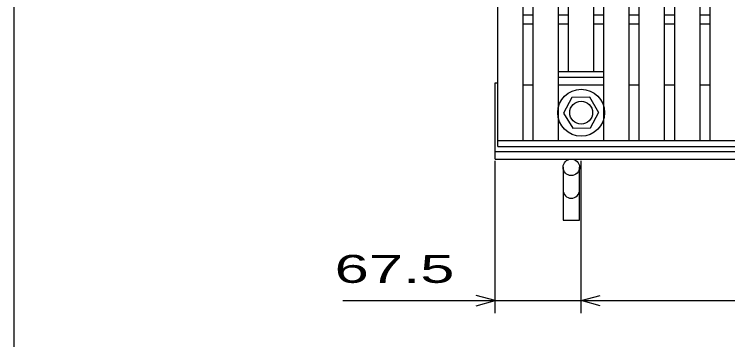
# Model space of a CAD drawing. Units: millimetres, scale not verified. Extents: x -1820 to 1731, y -1282 to 1054.
# Drawn here: x -1729 to -1167, y -249 to 8 of the extents above; entities that cross this region are included whole.
import ezdxf
from ezdxf.enums import TextEntityAlignment as Align

# ---------------------------------------------------------------- set-up
doc = ezdxf.new("R2010")
doc.units = ezdxf.units.MM
doc.header["$LTSCALE"] = 10
for name, color, linetype, lineweight in [('0_2', 150, 'Continuous', 25), ('16', 3, 'Continuous', 25), ('19', 6, 'Continuous', 25), ('22', 2, 'Continuous', 25)]:
    doc.layers.add(name, color=color, linetype=linetype, lineweight=lineweight)
doc.styles.add('ベクトル', font='')
doc.styles.get('ベクトル').set_extended_font_data('ベクトル')

msp = doc.modelspace()

# ---------------------------------------------------------------- linework, layer by layer
at = {"layer": '0_2'}
msp.add_line((-1729, -1146.5), (-1729, 1053.5), dxfattribs=at)
at = {"layer": '16'}
for p, q in [((-1348, -92), (-1348, 399)), ((-1328, -92), (-1328, 399)), ((-1320.1, -92), (-1320.1, 399)), ((-1300.1, -92), (-1300.1, 399)), ((-1264.3, -92), (-1264.3, 399)), ((-1244.3, -92), (-1244.3, 399)), ((-1236.4, -92), (-1236.4, 399)), ((-1216.4, -92), (-1216.4, 399)), ((-1208.5, -92), (-1208.5, 399)), ((-1188.5, -92), (-1188.5, 399)), ((-1180.6, -92), (-1180.6, 399)), ((-1292.2, -37.5), (-1292.2, 344.5)), ((-1272.2, -37.5), (-1272.2, 344.5)), ((-1328, 7), (-1320.1, 7)), ((-1300.1, 7), (-1292.2, 7)), ((-1272.2, 7), (-1264.3, 7)), ((-1244.3, 7), (-1236.4, 7)), ((-1216.4, 7), (-1208.5, 7)), ((-1188.5, 7), (-1180.6, 7)), ((-1328, 0), (-1320.1, 0)), ((-1300.1, 0), (-1292.2, 0)), ((-1272.2, 0), (-1264.3, 0)), ((-1244.3, 0), (-1236.4, 0)), ((-1216.4, 0), (-1208.5, 0)), ((-1188.5, 0), (-1180.6, 0)), ((-1300.1, -37.5), (-1264.3, -37.5)), ((-1300.1, -42), (-1300.1, -37.5)), ((-1292.2, -37.5), (-1272.2, -37.5)), ((-1264.3, -42), (-1264.3, -37.5)), ((-1300.1, -42), (-1264.3, -42)), ((-1328, -48), (-1320.1, -48)), ((-1300.1, -48), (-1264.3, -48)), ((-1244.3, -48), (-1236.4, -48)), ((-1216.4, -48), (-1208.5, -48)), ((-1188.5, -48), (-1180.6, -48)), ((-1289.49, -58.05), (-1296.2, -70.34)), ((-1275.5, -57.71), (-1289.49, -58.05)), ((-1268.2, -70), (-1275.5, -57.71)), ((-1296.2, -70.34), (-1288.9, -82.29)), ((-1274.91, -81.95), (-1268.2, -69.66)), ((-1288.9, -82.29), (-1274.91, -81.95)), ((-1348, -92), (-352, -92)), ((-1348, -96.5), (-1348, -92)), ((-1348, -92), (-1328, -92)), ((-1320.1, -92), (-1300.1, -92)), ((-1264.3, -92), (-1244.3, -92)), ((-1236.4, -92), (-1216.4, -92)), ((-1208.5, -92), (-1188.5, -92)), ((-1180.6, -92), (-1160.6, -92)), ((-1348, -96.5), (-352, -96.5))]:
    msp.add_line(p, q, dxfattribs=at)
for radius in [18.5, 9]:
    msp.add_circle((-1282.2, -70), radius, dxfattribs=at)
at = {"layer": '19'}
for p, q in [((-1350, -106.5), (-1350, -46.5)), ((-1350, -46.5), (-1348, -46.5)), ((-1350, -100.5), (-350, -100.5)), ((-1350, -106.5), (-350, -106.5)), ((-1296.5, -113), (-1296.5, -154.62)), ((-1283.5, -154.62), (-1283.5, -113)), ((-1296.5, -154.62), (-1283.5, -154.62))]:
    msp.add_line(p, q, dxfattribs=at)
msp.add_circle((-1290, -113), 6.5, dxfattribs=at)
msp.add_arc((-1290, -130.84), 6.5, 180, 0, dxfattribs=at)
at = {"layer": '22', "color": 4}
for p, q in [((-1350, -228), (-1350, -108)), ((-1282.2, -228), (-1282.2, -108)), ((-1470, -218), (-1350, -218)), ((-1350, -218), (-1365, -214)), ((-1365, -222), (-1350, -218)), ((-1350, -218), (-1282.2, -218)), ((-1282.2, -218), (-1267.2, -214)), ((-1267.2, -222), (-1282.2, -218)), ((-1282.2, -218), (-417.3, -218))]:
    msp.add_line(p, q, dxfattribs=at)

# ---------------------------------------------------------------- texts
at = {"layer": '22', "style": 'ベクトル', "width": 1.65}
msp.add_text(' 67.5 ', height=21.99, dxfattribs=at).set_placement((-1490, -193), align=Align.MIDDLE_LEFT)

doc.saveas('drawing.dxf')
